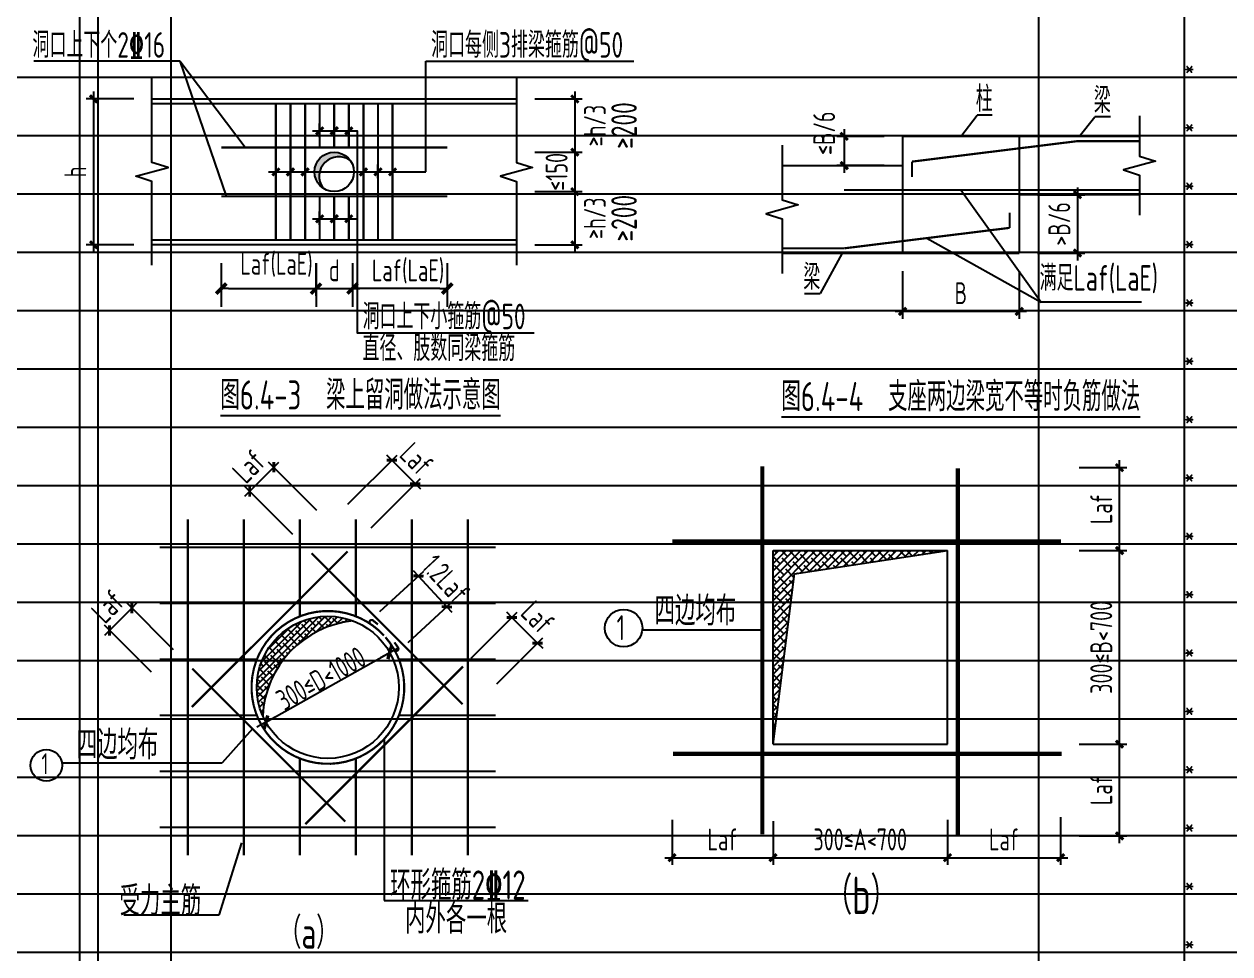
# Model space of a CAD drawing. Extents: x -502255 to 1362592, y -400300 to 332622.
# Drawn here: x 76631 to 93168, y 176309 to 189056 of the extents above; entities that cross this region are included whole.
import ezdxf
from ezdxf.enums import TextEntityAlignment as Align

# ---------------------------------------------------------------- set-up
doc = ezdxf.new("R2010")
doc.units = 0
doc.header["$LTSCALE"] = 1000
doc.header["$MEASUREMENT"] = 0
for name, color, linetype in [('DETL', 7, 'Continuous'), ('DETL_TEXT', 7, 'Continuous'), ('DIM', 3, 'Continuous'), ('HOLE', 5, 'Continuous'), ('HOLE_HATCH', 254, 'Continuous'), ('LZ_HATCH', 31, 'Continuous'), ('LZ_STEEL', 1, 'Continuous'), ('PUB-DIM', 3, 'Continuous'), ('REIN', 1, 'Continuous'), ('TEXT', 53, 'Continuous'), ('THIN', 7, 'Continuous'), ('tk', 7, 'Continuous'), ('WALL', 2, 'Continuous')]:
    doc.layers.add(name, color=color, linetype=linetype)
doc.styles.add('TSSD_Dimension', font='tssdeng.shx', dxfattribs={"width": 0.7, "bigfont": 'Tssdchn.shx'})
doc.styles.add('TSSD_Label', font='tssdeng2.shx', dxfattribs={"width": 0.7, "bigfont": 'tssdchn.shx'})
doc.styles.add('TSSD_Norm', font='tssdeng.shx', dxfattribs={"bigfont": 'hztxt.shx'})
doc.styles.add('TSSD_Rein', font='tssdeng2.shx', dxfattribs={"width": 0.7, "bigfont": 'hztxt.shx'})
doc.styles.add('XING', font='tssdeng.shx', dxfattribs={"width": 0.7, "height": 3, "bigfont": 'HZTXT.shx'})
doc.dimstyles.new('TSSD_100_100', dxfattribs={"dimtxt": 300, "dimasz": 100, "dimexe": 100, "dimexo": 250, "dimgap": 100, "dimtad": 1, "dimdec": 0, "dimzin": 0, "dimdsep": 46, "dimtxsty": 'TSSD_Dimension', "dimblk": 'ARCHTICK', "dimblk1": 'ARCHTICK', "dimblk2": 'ARCHTICK', "dimcen": 0, "dimdle": 100, "dimclrt": 7, "dimadec": 0, "dimazin": 0, "dimtfac": 1, "dimtdec": 0, "dimtix": 1, "dimtmove": 2, "dimatfit": 3, "dimfxl": 1, "dimtolj": 1, "dimtzin": 0, "dimarcsym": 0})
doc.dimstyles.new('TSSD_25_100', dxfattribs={"dimtxt": 300, "dimasz": 100, "dimexe": 100, "dimexo": 250, "dimgap": 100, "dimtad": 1, "dimdec": 0, "dimlfac": 0.25, "dimzin": 0, "dimdsep": 46, "dimtxsty": 'TSSD_Dimension', "dimblk": 'ARCHTICK', "dimblk1": 'ARCHTICK', "dimblk2": 'ARCHTICK', "dimcen": 0, "dimdle": 100, "dimclrt": 7, "dimadec": 0, "dimazin": 0, "dimtfac": 1, "dimtdec": 0, "dimtix": 1, "dimtmove": 2, "dimatfit": 3, "dimfxl": 1, "dimtolj": 1, "dimtzin": 0, "dimarcsym": 0})

# ---------------------------------------------------------------- blocks, each defined once
blk = doc.blocks.new('A1_总说明分栏线')
at = {"layer": 'Defpoints', "color": 8, "lineweight": -3}
for p, q in [((23650, 54600), (23650, 1000)), ((23900, 54600), (23900, 1000)), ((24900, 54600), (24900, 1000)), ((36800, 54600), (36800, 1000)), ((38800, 54600), (38800, 1000)), ((76500, 28200), (1800, 28200)), ((76500, 27400), (1800, 27400)), ((76500, 26600), (1800, 26600)), ((76500, 25800), (1800, 25800)), ((76500, 25000), (1800, 25000)), ((76500, 24200), (1800, 24200)), ((76500, 23400), (1800, 23400)), ((76500, 22600), (1800, 22600)), ((76500, 21800), (1800, 21800)), ((76500, 21000), (1800, 21000)), ((76500, 20200), (1800, 20200)), ((76500, 19400), (1800, 19400)), ((76500, 18600), (1800, 18600)), ((76500, 17800), (1800, 17800)), ((76500, 17000), (1800, 17000)), ((76500, 16200), (1800, 16200))]:
    blk.add_line(p, q, dxfattribs=at)
at = {"color": 8, "lineweight": -3, "style": 'TSSD_Norm', "width": 0.8}
for p in [(38800, 28200), (38800, 27400), (38800, 26600), (38800, 25800), (38800, 25000), (38800, 24200), (38800, 23400), (38800, 22600), (38800, 21800), (38800, 21000), (38800, 20200), (38800, 19400), (38800, 18600), (38800, 17800), (38800, 17000), (38800, 16200)]:
    blk.add_text('*', height=273, dxfattribs=at).set_placement(p)
blk = doc.blocks.new('_ArchTick')
at = {"color": 0, "linetype": 'ByBlock', "const_width": 0.4}
blk.add_lwpolyline([(-0.5, -0.5), (0.5, 0.5)], dxfattribs=at)
blk = doc.blocks.new('*D1823')
at = {"layer": 'Defpoints', "color": 0, "transparency": 16777216}
for p in [(83384, 188030), (83384, 187300), (84184, 187300)]:
    blk.add_point(p, dxfattribs=at)
at = {"layer": 'DIM', "color": 0, "lineweight": -2, "transparency": 16777216}
for p, q in [((83634, 188030), (84284, 188030)), ((84184, 188130), (84184, 187200)), ((83634, 187300), (84284, 187300))]:
    blk.add_line(p, q, dxfattribs=at)
at = {"layer": 'DIM', "color": 0, "lineweight": -2, "transparency": 16777216, "xscale": 100, "yscale": 100, "zscale": 100}
for p, rotation in [((84184, 188030), 90), ((84184, 187300), 270)]:
    blk.add_blockref('_ArchTick', p, dxfattribs=dict(at, rotation=rotation))
at = {"layer": 'DIM', "color": 7, "transparency": 16777216, "insert": (84459, 187665), "char_height": 300, "attachment_point": 5, "rotation": 90, "style": 'TSSD_Dimension'}
blk.add_mtext('\\A1;≥h/3', dxfattribs=at)
blk = doc.blocks.new('*D1824')
at = {"layer": 'Defpoints', "color": 0, "transparency": 16777216}
for p in [(83384, 187300), (83384, 186760), (84184, 186760)]:
    blk.add_point(p, dxfattribs=at)
at = {"layer": 'DIM', "color": 0, "lineweight": -2, "transparency": 16777216}
for p, q in [((84184, 187400), (84184, 186660)), ((83634, 187300), (84284, 187300)), ((83634, 186760), (84284, 186760))]:
    blk.add_line(p, q, dxfattribs=at)
at = {"layer": 'DIM', "color": 0, "lineweight": -2, "transparency": 16777216, "xscale": 100, "yscale": 100, "zscale": 100}
for p, rotation in [((84184, 187300), 90), ((84184, 186760), 270)]:
    blk.add_blockref('_ArchTick', p, dxfattribs=dict(at, rotation=rotation))
at = {"layer": 'DIM', "color": 7, "transparency": 16777216, "insert": (83934, 187030), "char_height": 300, "attachment_point": 5, "rotation": 90, "style": 'TSSD_Dimension'}
blk.add_mtext('\\A1;≤150', dxfattribs=at)
blk = doc.blocks.new('*D1825')
at = {"layer": 'Defpoints', "color": 0, "transparency": 16777216}
for p in [(83384, 186760), (83384, 186030), (84184, 186030)]:
    blk.add_point(p, dxfattribs=at)
at = {"layer": 'DIM', "color": 0, "lineweight": -2, "transparency": 16777216}
for p, q in [((83634, 186760), (84284, 186760)), ((84184, 186860), (84184, 185930)), ((83634, 186030), (84284, 186030))]:
    blk.add_line(p, q, dxfattribs=at)
at = {"layer": 'DIM', "color": 0, "lineweight": -2, "transparency": 16777216, "xscale": 100, "yscale": 100, "zscale": 100}
for p, rotation in [((84184, 186760), 90), ((84184, 186030), 270)]:
    blk.add_blockref('_ArchTick', p, dxfattribs=dict(at, rotation=rotation))
at = {"layer": 'DIM', "color": 7, "transparency": 16777216, "insert": (84459, 186395), "char_height": 300, "attachment_point": 5, "rotation": 90, "style": 'TSSD_Dimension'}
blk.add_mtext('\\A1;≥h/3', dxfattribs=at)
blk = doc.blocks.new('*D1826')
at = {"layer": 'Defpoints', "color": 0, "transparency": 16777216}
for p in [(78384, 188030), (77584, 186030), (78384, 186030)]:
    blk.add_point(p, dxfattribs=at)
at = {"layer": 'DIM', "color": 0, "lineweight": -2, "transparency": 16777216}
for p, q in [((78134, 188030), (77484, 188030)), ((77584, 188130), (77584, 185930)), ((78134, 186030), (77484, 186030))]:
    blk.add_line(p, q, dxfattribs=at)
at = {"layer": 'DIM', "color": 0, "lineweight": -2, "transparency": 16777216, "xscale": 100, "yscale": 100, "zscale": 100}
for p, rotation in [((77584, 188030), 90), ((77584, 186030), 270)]:
    blk.add_blockref('_ArchTick', p, dxfattribs=dict(at, rotation=rotation))
at = {"layer": 'DIM', "color": 7, "transparency": 16777216, "insert": (77334, 187030), "char_height": 300, "attachment_point": 5, "rotation": 90, "style": 'TSSD_Dimension'}
blk.add_mtext('\\A1;h', dxfattribs=at)
blk = doc.blocks.new('_tsdbk')
blk.add_line((-1, 0), (0, 0))
at = {"const_width": 0.5}
blk.add_lwpolyline([(-0.7, -0.7), (0.7, 0.7)], dxfattribs=at)
blk = doc.blocks.new('*D1827')
at = {"layer": 'Defpoints', "color": 0, "transparency": 16777216}
for p in [(81484, 187030), (81284, 186695), (81484, 186695)]:
    blk.add_point(p, dxfattribs=at)
at = {"layer": 'DIM', "color": 0, "lineweight": -2, "transparency": 16777216}
for p, q in [((81284, 186945), (81284, 187130)), ((81484, 186945), (81484, 187130)), ((81184, 187030), (81584, 187030))]:
    blk.add_line(p, q, dxfattribs=at)
at = {"layer": 'DIM', "color": 0, "lineweight": -2, "transparency": 16777216, "xscale": 100, "yscale": 100, "zscale": 100, "rotation": 180}
blk.add_blockref('_ArchTick', (81284, 187030), dxfattribs=at)
at = {"layer": 'DIM', "color": 0, "lineweight": -2, "transparency": 16777216, "xscale": 100, "yscale": 100, "zscale": 100}
blk.add_blockref('_ArchTick', (81484, 187030), dxfattribs=at)
blk = doc.blocks.new('*D1828')
at = {"layer": 'Defpoints', "color": 0, "transparency": 16777216}
for p in [(81684, 187030), (81484, 186695), (81684, 186695)]:
    blk.add_point(p, dxfattribs=at)
at = {"layer": 'DIM', "color": 0, "lineweight": -2, "transparency": 16777216}
for p, q in [((81484, 186945), (81484, 187130)), ((81684, 186945), (81684, 187130)), ((81384, 187030), (81784, 187030))]:
    blk.add_line(p, q, dxfattribs=at)
at = {"layer": 'DIM', "color": 0, "lineweight": -2, "transparency": 16777216, "xscale": 100, "yscale": 100, "zscale": 100, "rotation": 180}
blk.add_blockref('_ArchTick', (81484, 187030), dxfattribs=at)
at = {"layer": 'DIM', "color": 0, "lineweight": -2, "transparency": 16777216, "xscale": 100, "yscale": 100, "zscale": 100}
blk.add_blockref('_ArchTick', (81684, 187030), dxfattribs=at)
blk = doc.blocks.new('*D1829')
at = {"layer": 'Defpoints', "color": 0, "transparency": 16777216}
for p in [(80634, 186030), (81134, 186030), (81134, 185430)]:
    blk.add_point(p, dxfattribs=at)
at = {"layer": 'DIM', "color": 0, "lineweight": -2, "transparency": 16777216}
for p, q in [((80634, 185780), (80634, 185330)), ((81134, 185780), (81134, 185330)), ((80534, 185430), (81234, 185430))]:
    blk.add_line(p, q, dxfattribs=at)
at = {"layer": 'DIM', "color": 0, "lineweight": -2, "transparency": 16777216, "xscale": 100, "yscale": 100, "zscale": 100, "rotation": 180}
blk.add_blockref('_ArchTick', (80634, 185430), dxfattribs=at)
at = {"layer": 'DIM', "color": 0, "lineweight": -2, "transparency": 16777216, "xscale": 100, "yscale": 100, "zscale": 100}
blk.add_blockref('_ArchTick', (81134, 185430), dxfattribs=at)
at = {"layer": 'DIM', "color": 7, "transparency": 16777216, "insert": (80884, 185680), "char_height": 300, "attachment_point": 5, "style": 'TSSD_Dimension'}
blk.add_mtext('\\A1;d', dxfattribs=at)
blk = doc.blocks.new('*D1830')
at = {"layer": 'Defpoints', "color": 0, "transparency": 16777216}
for p in [(80884, 187593), (80684, 187258), (80884, 187258)]:
    blk.add_point(p, dxfattribs=at)
at = {"layer": 'DIM', "color": 0, "lineweight": -2, "transparency": 16777216}
for p, q in [((80684, 187508), (80684, 187693)), ((80884, 187508), (80884, 187693)), ((80584, 187593), (80984, 187593))]:
    blk.add_line(p, q, dxfattribs=at)
at = {"layer": 'DIM', "color": 0, "lineweight": -2, "transparency": 16777216, "xscale": 100, "yscale": 100, "zscale": 100, "rotation": 180}
blk.add_blockref('_ArchTick', (80684, 187593), dxfattribs=at)
at = {"layer": 'DIM', "color": 0, "lineweight": -2, "transparency": 16777216, "xscale": 100, "yscale": 100, "zscale": 100}
blk.add_blockref('_ArchTick', (80884, 187593), dxfattribs=at)
blk = doc.blocks.new('*D1831')
at = {"layer": 'Defpoints', "color": 0, "transparency": 16777216}
for p in [(81084, 187593), (80884, 187258), (81084, 187258)]:
    blk.add_point(p, dxfattribs=at)
at = {"layer": 'DIM', "color": 0, "lineweight": -2, "transparency": 16777216}
for p, q in [((80884, 187508), (80884, 187693)), ((81084, 187508), (81084, 187693)), ((80784, 187593), (81184, 187593))]:
    blk.add_line(p, q, dxfattribs=at)
at = {"layer": 'DIM', "color": 0, "lineweight": -2, "transparency": 16777216, "xscale": 100, "yscale": 100, "zscale": 100, "rotation": 180}
blk.add_blockref('_ArchTick', (80884, 187593), dxfattribs=at)
at = {"layer": 'DIM', "color": 0, "lineweight": -2, "transparency": 16777216, "xscale": 100, "yscale": 100, "zscale": 100}
blk.add_blockref('_ArchTick', (81084, 187593), dxfattribs=at)
blk = doc.blocks.new('*D1832')
at = {"layer": 'Defpoints', "color": 0, "transparency": 16777216}
for p in [(80884, 186387), (80684, 186052), (80884, 186052)]:
    blk.add_point(p, dxfattribs=at)
at = {"layer": 'DIM', "color": 0, "lineweight": -2, "transparency": 16777216}
for p, q in [((80584, 186387), (80984, 186387)), ((80684, 186302), (80684, 186487)), ((80884, 186302), (80884, 186487))]:
    blk.add_line(p, q, dxfattribs=at)
at = {"layer": 'DIM', "color": 0, "lineweight": -2, "transparency": 16777216, "xscale": 100, "yscale": 100, "zscale": 100, "rotation": 180}
blk.add_blockref('_ArchTick', (80684, 186387), dxfattribs=at)
at = {"layer": 'DIM', "color": 0, "lineweight": -2, "transparency": 16777216, "xscale": 100, "yscale": 100, "zscale": 100}
blk.add_blockref('_ArchTick', (80884, 186387), dxfattribs=at)
blk = doc.blocks.new('*D1833')
at = {"layer": 'Defpoints', "color": 0, "transparency": 16777216}
for p in [(81084, 186387), (80884, 186052), (81084, 186052)]:
    blk.add_point(p, dxfattribs=at)
at = {"layer": 'DIM', "color": 0, "lineweight": -2, "transparency": 16777216}
for p, q in [((80784, 186387), (81184, 186387)), ((80884, 186302), (80884, 186487)), ((81084, 186302), (81084, 186487))]:
    blk.add_line(p, q, dxfattribs=at)
at = {"layer": 'DIM', "color": 0, "lineweight": -2, "transparency": 16777216, "xscale": 100, "yscale": 100, "zscale": 100, "rotation": 180}
blk.add_blockref('_ArchTick', (80884, 186387), dxfattribs=at)
at = {"layer": 'DIM', "color": 0, "lineweight": -2, "transparency": 16777216, "xscale": 100, "yscale": 100, "zscale": 100}
blk.add_blockref('_ArchTick', (81084, 186387), dxfattribs=at)
blk = doc.blocks.new('*D1834')
at = {"layer": 'Defpoints', "color": 0, "transparency": 16777216}
for p in [(80284, 187030), (80084, 186695), (80284, 186695)]:
    blk.add_point(p, dxfattribs=at)
at = {"layer": 'DIM', "color": 0, "lineweight": -2, "transparency": 16777216}
for p, q in [((80084, 186945), (80084, 187130)), ((80284, 186945), (80284, 187130)), ((79984, 187030), (80384, 187030))]:
    blk.add_line(p, q, dxfattribs=at)
at = {"layer": 'DIM', "color": 0, "lineweight": -2, "transparency": 16777216, "xscale": 100, "yscale": 100, "zscale": 100, "rotation": 180}
blk.add_blockref('_ArchTick', (80084, 187030), dxfattribs=at)
at = {"layer": 'DIM', "color": 0, "lineweight": -2, "transparency": 16777216, "xscale": 100, "yscale": 100, "zscale": 100}
blk.add_blockref('_ArchTick', (80284, 187030), dxfattribs=at)
blk = doc.blocks.new('*D1835')
at = {"layer": 'Defpoints', "color": 0, "transparency": 16777216}
for p in [(80484, 187030), (80284, 186695), (80484, 186695)]:
    blk.add_point(p, dxfattribs=at)
at = {"layer": 'DIM', "color": 0, "lineweight": -2, "transparency": 16777216}
for p, q in [((80284, 186945), (80284, 187130)), ((80484, 186945), (80484, 187130)), ((80184, 187030), (80584, 187030))]:
    blk.add_line(p, q, dxfattribs=at)
at = {"layer": 'DIM', "color": 0, "lineweight": -2, "transparency": 16777216, "xscale": 100, "yscale": 100, "zscale": 100, "rotation": 180}
blk.add_blockref('_ArchTick', (80284, 187030), dxfattribs=at)
at = {"layer": 'DIM', "color": 0, "lineweight": -2, "transparency": 16777216, "xscale": 100, "yscale": 100, "zscale": 100}
blk.add_blockref('_ArchTick', (80484, 187030), dxfattribs=at)
blk = doc.blocks.new('*D1836')
at = {"layer": 'Defpoints', "color": 0, "transparency": 16777216}
for p in [(88678, 187517), (87878, 187117), (88678, 187117)]:
    blk.add_point(p, dxfattribs=at)
at = {"layer": 'DIM', "color": 0, "lineweight": -2, "transparency": 16777216}
for p, q in [((87878, 187617), (87878, 187017)), ((88428, 187517), (87778, 187517)), ((88428, 187117), (87778, 187117))]:
    blk.add_line(p, q, dxfattribs=at)
at = {"layer": 'DIM', "color": 0, "lineweight": -2, "transparency": 16777216, "xscale": 100, "yscale": 100, "zscale": 100}
for p, rotation in [((87878, 187517), 90), ((87878, 187117), 270)]:
    blk.add_blockref('_ArchTick', p, dxfattribs=dict(at, rotation=rotation))
at = {"layer": 'DIM', "color": 7, "transparency": 16777216, "insert": (87603, 187560), "char_height": 300, "attachment_point": 5, "rotation": 90, "style": 'TSSD_Dimension'}
blk.add_mtext('\\A1;≤B/6', dxfattribs=at)
blk = doc.blocks.new('*D1837')
at = {"layer": 'Defpoints', "color": 0, "transparency": 16777216}
for p in [(90278, 186717), (90278, 185917), (91078, 185917)]:
    blk.add_point(p, dxfattribs=at)
at = {"layer": 'DIM', "color": 0, "lineweight": -2, "transparency": 16777216}
for p, q in [((90528, 186717), (91178, 186717)), ((91078, 186817), (91078, 185817)), ((90528, 185917), (91178, 185917))]:
    blk.add_line(p, q, dxfattribs=at)
at = {"layer": 'DIM', "color": 0, "lineweight": -2, "transparency": 16777216, "xscale": 100, "yscale": 100, "zscale": 100}
for p, rotation in [((91078, 186717), 90), ((91078, 185917), 270)]:
    blk.add_blockref('_ArchTick', p, dxfattribs=dict(at, rotation=rotation))
at = {"layer": 'DIM', "color": 7, "transparency": 16777216, "insert": (90828, 186317), "char_height": 300, "attachment_point": 5, "rotation": 90, "style": 'TSSD_Dimension'}
blk.add_mtext('\\A1;>B/6', dxfattribs=at)
blk = doc.blocks.new('*D1838')
at = {"layer": 'Defpoints', "color": 0, "transparency": 16777216}
for p in [(88678, 185917), (90278, 185917), (88678, 185117)]:
    blk.add_point(p, dxfattribs=at)
at = {"layer": 'DIM', "color": 0, "lineweight": -2, "transparency": 16777216}
for p, q in [((88678, 185667), (88678, 185017)), ((90278, 185667), (90278, 185017)), ((90378, 185117), (88578, 185117))]:
    blk.add_line(p, q, dxfattribs=at)
at = {"layer": 'DIM', "color": 0, "lineweight": -2, "transparency": 16777216, "xscale": 100, "yscale": 100, "zscale": 100, "rotation": 180}
blk.add_blockref('_ArchTick', (88678, 185117), dxfattribs=at)
at = {"layer": 'DIM', "color": 0, "lineweight": -2, "transparency": 16777216, "xscale": 100, "yscale": 100, "zscale": 100}
blk.add_blockref('_ArchTick', (90278, 185117), dxfattribs=at)
at = {"layer": 'DIM', "color": 7, "transparency": 16777216, "insert": (89478, 185367), "char_height": 300, "attachment_point": 5, "style": 'TSSD_Dimension'}
blk.add_mtext('\\A1;B', dxfattribs=at)
blk = doc.blocks.new('*D1870')
at = {"layer": 'Defpoints', "color": 0, "transparency": 16777216}
for p in [(85517, 178398), (86902, 178380), (86902, 177628)]:
    blk.add_point(p, dxfattribs=at)
at = {"layer": 'PUB-DIM', "color": 0, "lineweight": -2, "transparency": 16777216}
for p, q in [((85517, 178148), (85517, 177528)), ((86902, 178130), (86902, 177528)), ((85417, 177628), (87002, 177628))]:
    blk.add_line(p, q, dxfattribs=at)
at = {"layer": 'PUB-DIM', "color": 0, "lineweight": -2, "transparency": 16777216, "xscale": 100, "yscale": 100, "zscale": 100, "rotation": 180}
blk.add_blockref('_ArchTick', (85517, 177628), dxfattribs=at)
at = {"layer": 'PUB-DIM', "color": 0, "lineweight": -2, "transparency": 16777216, "xscale": 100, "yscale": 100, "zscale": 100}
blk.add_blockref('_ArchTick', (86902, 177628), dxfattribs=at)
at = {"layer": 'PUB-DIM', "color": 7, "transparency": 16777216, "insert": (86210, 177878), "char_height": 300, "attachment_point": 5, "style": 'TSSD_Dimension'}
blk.add_mtext('\\A1;Laf', dxfattribs=at)
blk = doc.blocks.new('*D1871')
at = {"layer": 'Defpoints', "color": 0, "transparency": 16777216}
for p in [(86902, 178380), (89294, 178398), (89294, 177628)]:
    blk.add_point(p, dxfattribs=at)
at = {"layer": 'PUB-DIM', "color": 0, "lineweight": -2, "transparency": 16777216}
for p, q in [((86902, 178130), (86902, 177528)), ((89294, 178148), (89294, 177528)), ((86802, 177628), (89394, 177628))]:
    blk.add_line(p, q, dxfattribs=at)
at = {"layer": 'PUB-DIM', "color": 0, "lineweight": -2, "transparency": 16777216, "xscale": 100, "yscale": 100, "zscale": 100, "rotation": 180}
blk.add_blockref('_ArchTick', (86902, 177628), dxfattribs=at)
at = {"layer": 'PUB-DIM', "color": 0, "lineweight": -2, "transparency": 16777216, "xscale": 100, "yscale": 100, "zscale": 100}
blk.add_blockref('_ArchTick', (89294, 177628), dxfattribs=at)
at = {"layer": 'PUB-DIM', "color": 7, "transparency": 16777216, "insert": (88098, 177878), "char_height": 300, "attachment_point": 5, "style": 'TSSD_Dimension'}
blk.add_mtext('\\A1;300≤A<700', dxfattribs=at)
blk = doc.blocks.new('*D1872')
at = {"layer": 'Defpoints', "color": 0, "transparency": 16777216}
for p in [(90847, 178433), (89294, 178398), (90847, 177628)]:
    blk.add_point(p, dxfattribs=at)
at = {"layer": 'PUB-DIM', "color": 0, "lineweight": -2, "transparency": 16777216}
for p, q in [((89294, 178148), (89294, 177528)), ((90847, 178183), (90847, 177528)), ((89194, 177628), (90947, 177628))]:
    blk.add_line(p, q, dxfattribs=at)
at = {"layer": 'PUB-DIM', "color": 0, "lineweight": -2, "transparency": 16777216, "xscale": 100, "yscale": 100, "zscale": 100, "rotation": 180}
blk.add_blockref('_ArchTick', (89294, 177628), dxfattribs=at)
at = {"layer": 'PUB-DIM', "color": 0, "lineweight": -2, "transparency": 16777216, "xscale": 100, "yscale": 100, "zscale": 100}
blk.add_blockref('_ArchTick', (90847, 177628), dxfattribs=at)
at = {"layer": 'PUB-DIM', "color": 7, "transparency": 16777216, "insert": (90071, 177878), "char_height": 300, "attachment_point": 5, "style": 'TSSD_Dimension'}
blk.add_mtext('\\A1;Laf', dxfattribs=at)
blk = doc.blocks.new('*D1873')
at = {"layer": 'Defpoints', "color": 0, "transparency": 16777216}
for p in [(90849, 179185), (91654, 179185), (90849, 177927)]:
    blk.add_point(p, dxfattribs=at)
at = {"layer": 'PUB-DIM', "color": 0, "lineweight": -2, "transparency": 16777216}
for p, q in [((91654, 177827), (91654, 179285)), ((91099, 179185), (91754, 179185)), ((91099, 177927), (91754, 177927))]:
    blk.add_line(p, q, dxfattribs=at)
at = {"layer": 'PUB-DIM', "color": 0, "lineweight": -2, "transparency": 16777216, "xscale": 100, "yscale": 100, "zscale": 100}
for p, rotation in [((91654, 179185), 90), ((91654, 177927), 270)]:
    blk.add_blockref('_ArchTick', p, dxfattribs=dict(at, rotation=rotation))
at = {"layer": 'PUB-DIM', "color": 7, "transparency": 16777216, "insert": (91404, 178556), "char_height": 300, "attachment_point": 5, "rotation": 90, "style": 'TSSD_Dimension'}
blk.add_mtext('\\A1;Laf', dxfattribs=at)
blk = doc.blocks.new('*D1874')
at = {"layer": 'Defpoints', "color": 0, "transparency": 16777216}
for p in [(90849, 181839), (91654, 181839), (90849, 179185)]:
    blk.add_point(p, dxfattribs=at)
at = {"layer": 'PUB-DIM', "color": 0, "lineweight": -2, "transparency": 16777216}
for p, q in [((91654, 179085), (91654, 181939)), ((91099, 181839), (91754, 181839)), ((91099, 179185), (91754, 179185))]:
    blk.add_line(p, q, dxfattribs=at)
at = {"layer": 'PUB-DIM', "color": 0, "lineweight": -2, "transparency": 16777216, "xscale": 100, "yscale": 100, "zscale": 100}
for p, rotation in [((91654, 181839), 90), ((91654, 179185), 270)]:
    blk.add_blockref('_ArchTick', p, dxfattribs=dict(at, rotation=rotation))
at = {"layer": 'PUB-DIM', "color": 7, "transparency": 16777216, "insert": (91404, 180512), "char_height": 300, "attachment_point": 5, "rotation": 90, "style": 'TSSD_Dimension'}
blk.add_mtext('\\A1;300≤B<700', dxfattribs=at)
blk = doc.blocks.new('*D1875')
at = {"layer": 'Defpoints', "color": 0, "transparency": 16777216}
for p in [(90849, 182976), (91654, 182976), (90849, 181839)]:
    blk.add_point(p, dxfattribs=at)
at = {"layer": 'PUB-DIM', "color": 0, "lineweight": -2, "transparency": 16777216}
for p, q in [((91654, 181739), (91654, 183076)), ((91099, 182976), (91754, 182976)), ((91099, 181839), (91754, 181839))]:
    blk.add_line(p, q, dxfattribs=at)
at = {"layer": 'PUB-DIM', "color": 0, "lineweight": -2, "transparency": 16777216, "xscale": 100, "yscale": 100, "zscale": 100}
for p, rotation in [((91654, 182976), 90), ((91654, 181839), 270)]:
    blk.add_blockref('_ArchTick', p, dxfattribs=dict(at, rotation=rotation))
at = {"layer": 'PUB-DIM', "color": 7, "transparency": 16777216, "insert": (91404, 182408), "char_height": 300, "attachment_point": 5, "rotation": 90, "style": 'TSSD_Dimension'}
blk.add_mtext('\\A1;Laf', dxfattribs=at)
blk = doc.blocks.new('*D1910')
at = {"layer": 'Defpoints', "color": 0, "transparency": 16777216}
for p in [(81675, 183077), (80895, 182297), (81216, 181976)]:
    blk.add_point(p, dxfattribs=at)
at = {"layer": 'PUB-DIM', "color": 0, "lineweight": -2, "transparency": 16777216}
for p, q in [((81071, 182474), (81746, 183148)), ((81675, 183077), (81604, 183148)), ((81996, 182756), (81675, 183077)), ((81393, 182152), (82067, 182827)), ((81996, 182756), (82067, 182685))]:
    blk.add_line(p, q, dxfattribs=at)
at = {"layer": 'PUB-DIM', "color": 0, "lineweight": -2, "transparency": 16777216, "xscale": 100, "yscale": 100, "zscale": 100}
for p, rotation in [((81675, 183077), 315.0000144887244), ((81996, 182756), 135.0000144887244)]:
    blk.add_blockref('_ArchTick', p, dxfattribs=dict(at, rotation=rotation))
at = {"layer": 'PUB-DIM', "color": 7, "transparency": 16777216, "insert": (82013, 183093), "char_height": 300, "attachment_point": 5, "rotation": 315, "style": 'TSSD_Dimension'}
blk.add_mtext('\\A1;Laf', dxfattribs=at)
blk = doc.blocks.new('*D1911')
at = {"layer": 'Defpoints', "color": 0, "transparency": 16777216}
for p in [(83674, 180570), (82587, 180186), (82939, 179834)]:
    blk.add_point(p, dxfattribs=at)
at = {"layer": 'PUB-DIM', "color": 0, "lineweight": -2, "transparency": 16777216}
for p, q in [((82763, 180363), (83393, 180993)), ((83322, 180922), (83252, 180993)), ((83322, 180922), (83674, 180570)), ((83115, 180011), (83745, 180641)), ((83674, 180570), (83745, 180499))]:
    blk.add_line(p, q, dxfattribs=at)
at = {"layer": 'PUB-DIM', "color": 0, "lineweight": -2, "transparency": 16777216, "xscale": 100, "yscale": 100, "zscale": 100}
for p, rotation in [((83322, 180922), 315.0000144887244), ((83674, 180570), 135.0000144887244)]:
    blk.add_blockref('_ArchTick', p, dxfattribs=dict(at, rotation=rotation))
at = {"layer": 'PUB-DIM', "color": 7, "transparency": 16777216, "insert": (83675, 180923), "char_height": 300, "attachment_point": 5, "rotation": 315, "style": 'TSSD_Dimension'}
blk.add_mtext('\\A1;Laf', dxfattribs=at)
blk = doc.blocks.new('*D1912')
at = {"layer": 'Defpoints', "color": 0, "transparency": 16777216}
for p in [(80055, 182980), (80823, 182212), (80493, 181881)]:
    blk.add_point(p, dxfattribs=at)
at = {"layer": 'PUB-DIM', "color": 0, "lineweight": -2, "transparency": 16777216}
for p, q in [((79724, 182650), (80055, 182980)), ((80647, 182388), (79984, 183051)), ((80055, 182980), (80125, 183051)), ((80316, 182058), (79654, 182721)), ((79724, 182650), (79654, 182580))]:
    blk.add_line(p, q, dxfattribs=at)
at = {"layer": 'PUB-DIM', "color": 0, "lineweight": -2, "transparency": 16777216, "xscale": 100, "yscale": 100, "zscale": 100}
for p, rotation in [((80055, 182980), 224.9999855112756), ((79724, 182650), 44.99998551127553)]:
    blk.add_blockref('_ArchTick', p, dxfattribs=dict(at, rotation=rotation))
at = {"layer": 'PUB-DIM', "color": 7, "transparency": 16777216, "insert": (79713, 182992), "char_height": 300, "attachment_point": 5, "rotation": 45, "style": 'TSSD_Dimension'}
blk.add_mtext('\\A1;Laf', dxfattribs=at)
blk = doc.blocks.new('*D1913')
at = {"layer": 'Defpoints', "color": 0, "transparency": 16777216}
for p in [(77803, 180744), (78858, 180299), (78553, 179993)]:
    blk.add_point(p, dxfattribs=at)
at = {"layer": 'PUB-DIM', "color": 0, "lineweight": -2, "transparency": 16777216}
for p, q in [((78682, 180476), (78038, 181120)), ((78108, 181049), (78179, 181120)), ((78108, 181049), (77803, 180744)), ((78376, 180170), (77732, 180814)), ((77803, 180744), (77732, 180673))]:
    blk.add_line(p, q, dxfattribs=at)
at = {"layer": 'PUB-DIM', "color": 0, "lineweight": -2, "transparency": 16777216, "xscale": 100, "yscale": 100, "zscale": 100}
for p, rotation in [((78108, 181049), 224.9999855112756), ((77803, 180744), 44.99998551127555)]:
    blk.add_blockref('_ArchTick', p, dxfattribs=dict(at, rotation=rotation))
at = {"layer": 'PUB-DIM', "color": 7, "transparency": 16777216, "insert": (77779, 181073), "char_height": 300, "attachment_point": 5, "rotation": 45, "style": 'TSSD_Dimension'}
blk.add_mtext('\\A1;Laf', dxfattribs=at)
blk = doc.blocks.new('*D1914')
at = {"layer": 'Defpoints', "color": 0, "transparency": 16777216}
for p in [(82038, 181489), (81327, 180832), (81717, 180410)]:
    blk.add_point(p, dxfattribs=at)
at = {"layer": 'PUB-DIM', "color": 0, "lineweight": -2, "transparency": 16777216}
for p, q in [((81511, 181002), (82111, 181557)), ((82038, 181489), (81970, 181562)), ((82428, 181067), (82038, 181489)), ((81900, 180580), (82501, 181135)), ((82428, 181067), (82496, 180993))]:
    blk.add_line(p, q, dxfattribs=at)
at = {"layer": 'PUB-DIM', "color": 0, "lineweight": -2, "transparency": 16777216, "xscale": 100, "yscale": 100, "zscale": 100}
for p, rotation in [((82038, 181489), 312.7293944979211), ((82428, 181067), 132.7293944979211)]:
    blk.add_blockref('_ArchTick', p, dxfattribs=dict(at, rotation=rotation))
at = {"layer": 'PUB-DIM', "color": 7, "transparency": 16777216, "insert": (82417, 181447), "char_height": 300, "attachment_point": 5, "rotation": 312.7294, "style": 'TSSD_Dimension'}
blk.add_mtext('\\A1;1.2Laf', dxfattribs=at)
blk = doc.blocks.new('_DIMX')
blk.add_line((-150, 0), (150, 0))
at = {"const_width": 50}
blk.add_lwpolyline([(-70, -70), (70, 70)], dxfattribs=at)

msp = doc.modelspace()

# ---------------------------------------------------------------- hatches: boundary and pattern name
at = {"layer": 'HOLE_HATCH'}
msp.add_hatch(color=256, dxfattribs=at).paths.add_polyline_path([(81104.5, 187186.9, 0.7305104), (80614.4, 187030.4, 0.242822), (80728, 186810.4, -0.8451543)])
at = {"layer": 'LZ_HATCH'}
h = msp.add_hatch(dxfattribs=at)
h.set_pattern_fill('ANSI38', color=256, scale=571.428571, style=0)
h.set_pattern_definition([(45, (-203418.76, -303923.264), (-50.507627, 50.507627), []), (135, (-203418.76, -303923.264), (-151.522882, 50.507627), [178.57143, -107.142857])])
h.paths.add_polyline_path([(89294.4, 181834.7), (89294.4, 181839.4), (86902.1, 181839.4), (86902.1, 179222.3), (87198.7, 181521.7)])
h = msp.add_hatch(dxfattribs=at)
h.set_pattern_fill('ANSI38', color=256, scale=480, style=0)
h.set_pattern_definition([(45, (-157508.17, -226873.236), (-42.426407, 42.426407), []), (135, (-157508.17, -226873.236), (-127.2792206, 42.426407), [150, -90])])
h.paths.add_polyline_path([(79822.1, 179963.4, 0.1035919), (79904, 179572.5, -0.3717049), (81142.4, 180874.1, 0.5250405)])

# ---------------------------------------------------------------- linework, layer by layer
for centre, radius in [((84853, 180775.7), 257.1), ((76936.3, 178893.5), 216)]:
    msp.add_circle(centre, radius)
at = {"layer": 'DETL'}
for p, q in [((78384.4, 188030.4), (83384.4, 188030.4)), ((88677.6, 187516.8), (88677.6, 185916.8)), ((90277.6, 187516.8), (88677.6, 187516.8)), ((90277.6, 187516.8), (90277.6, 185916.8)), ((91927.6, 187516.8), (90277.6, 187516.8)), ((87027.6, 187116.8), (88677.6, 187116.8)), ((91927.6, 186716.8), (90277.6, 186716.8)), ((83384.4, 186030.4), (78384.4, 186030.4)), ((87027.6, 185916.8), (88677.6, 185916.8)), ((88677.6, 185916.8), (90277.6, 185916.8))]:
    msp.add_line(p, q, dxfattribs=at)
at = {"layer": 'DETL_TEXT'}
for p, q in [((89477.6, 187516.8), (89700.1, 187805.5)), ((89908.5, 187805.5), (89700.1, 187805.5)), ((91102.6, 187516.8), (91315.1, 187787)), ((91531.1, 187787), (91315.1, 187787)), ((89477.6, 186781.8), (90577.5, 185245.8)), ((89012.6, 186122.3), (90577.5, 185245.8)), ((87852.6, 185916.8), (87547.6, 185363.3)), ((87331.5, 185363.3), (87547.6, 185363.3)), ((91955.4, 185245.8), (90577.5, 185245.8))]:
    msp.add_line(p, q, dxfattribs=at)
at = {"layer": 'DIM'}
for p, q in [((79334.4, 185780.4), (79334.4, 185180.4)), ((80634.4, 185780.4), (80634.4, 185180.4)), ((81134.4, 185780.4), (81134.4, 185180.4)), ((82434.4, 185780.4), (82434.4, 185180.4)), ((79434.4, 185430.4), (80534.4, 185430.4)), ((82334.4, 185430.4), (81234.4, 185430.4))]:
    msp.add_line(p, q, dxfattribs=at)
at = {"layer": 'HOLE'}
msp.add_circle((80884.4, 187030.4), 270, dxfattribs=at)
msp.add_arc((80948, 186966.8), 270, 54.59407, 215.40593, dxfattribs=at)
at = {"layer": 'LZ_STEEL'}
for points, const_width in [([(86756.4, 177947.9), (86756.4, 182993.3)], 57.1), ([(89435.7, 177920.9), (89435.7, 182966.2)], 57.1), ([(78876.3, 177659.4), (78876.3, 182267.4)], 30), ([(79644.3, 177659.4), (79644.3, 182267.4)], 30), ([(80412.3, 180938.1), (80412.3, 182267.4)], 30), ([(81180.3, 180938.1), (81180.3, 182267.4)], 30), ([(81948.3, 177659.4), (81948.3, 182267.4)], 30), ([(82716.3, 177659.4), (82716.3, 182267.4)], 30), ([(85520.7, 181962.5), (90850.9, 181962.5)], 57.1), ([(78492.3, 181883.4), (83100.3, 181883.4)], 30), ([(81066.8, 181826.6), (78932, 179695)], 30), ([(82643.8, 179730.8), (80572.4, 181802.3)], 30), ([(78492.3, 181115.4), (83100.3, 181115.4)], 30), ([(81483.2, 180826), (81416.3, 180880.4)], 30), ([(81710.6, 180579.9), (81759.5, 180508.8)], 30), ([(78492.3, 180347.4), (79821.7, 180347.4)], 30), ([(80487.4, 178087), (82649.9, 180249.5)], 30), ([(81771, 180347.4), (83100.3, 180347.4)], 30), ([(78938, 180219.5), (81035.5, 178122)], 30), ([(78492.3, 179579.4), (79821.7, 179579.4)], 30), ([(81771, 179579.4), (83100.3, 179579.4)], 30), ([(80412.3, 177659.4), (80412.3, 178988.8)], 30), ([(81180.3, 177659.4), (81180.3, 178988.8)], 30), ([(85529.1, 179052.1), (90859.4, 179052.1)], 57.1), ([(78492.3, 178811.4), (83100.3, 178811.4)], 30), ([(78492.3, 178043.4), (83100.3, 178043.4)], 30)]:
    msp.add_lwpolyline(points, dxfattribs=dict(at, const_width=const_width))
at = {"layer": 'LZ_STEEL', "const_width": 30}
for points in [[(81565.8, 180674.2, 132.059615), (81587, 180650.6)], [(81416.3, 180880.4, 1.0917125), (81383.1, 180831.3, 0.969008)], [(81759.5, 180508.8, -1.0917125), (81707.9, 180479.6, -0.969008)]]:
    msp.add_lwpolyline(points, format="xyb", dxfattribs=at)
at = {"layer": 'PUB-DIM'}
for p, q in [((87198.7, 181521.7), (89294.4, 181839.4)), ((86902.1, 179185.2), (87198.7, 181521.7)), ((86756.4, 180748.9), (85108.7, 180748.9)), ((79948.1, 179486.2), (81644.6, 180440.6)), ((79764.3, 179393.2), (79345.4, 178930.3)), ((81569.4, 179256.5), (81569.4, 177042.1)), ((77149.1, 178930.3), (79345.4, 178930.3)), ((79611.5, 177830.1), (79299.6, 176839)), ((81569.4, 177042.1), (83541.7, 177042.1)), ((79299.6, 176839), (78000.4, 176839))]:
    msp.add_line(p, q, dxfattribs=at)
msp.add_arc((81277.6, 179505.5), 1375.3, 95.64529, 177.20671, dxfattribs=at)
at = {"layer": 'REIN', "const_width": 30}
for points in [[(83384.4, 187965.4), (78384.4, 187965.4)], [(80084.4, 186095.4), (80084.4, 187965.4)], [(80284.4, 186095.4), (80284.4, 187965.4)], [(80484.4, 186095.4), (80484.4, 187965.4)], [(80684.4, 187365.4), (80684.4, 187965.4)], [(80884.4, 187365.4), (80884.4, 187965.4)], [(81084.4, 187365.4), (81084.4, 187965.4)], [(81284.4, 186095.4), (81284.4, 187965.4)], [(81484.4, 186095.4), (81484.4, 187965.4)], [(81684.4, 186095.4), (81684.4, 187965.4)], [(82434.4, 187365.4), (79334.4, 187365.4)], [(91077.6, 187451.8), (88807.6, 187170.7)], [(91927.6, 187451.8), (91077.6, 187451.8)], [(88807.6, 186961), (88807.6, 187170.7)], [(82434.4, 186695.4), (79334.4, 186695.4)], [(80684.4, 186695.4), (80684.4, 186095.4)], [(80884.4, 186695.4), (80884.4, 186095.4)], [(81084.4, 186695.4), (81084.4, 186095.4)], [(91927.6, 186781.8), (87877.6, 186781.8)], [(90147.6, 186472.6), (90147.6, 186262.8)], [(87877.6, 185981.8), (90147.6, 186262.8)], [(78384.4, 186095.4), (83384.4, 186095.4)], [(87027.6, 185981.8), (87877.6, 185981.8)]]:
    msp.add_lwpolyline(points, dxfattribs=at)
at = {"layer": 'THIN'}
for points in [[(78384.4, 185750.4), (78384.4, 186900.4), (78164.4, 186970.4), (78604.4, 187090.4), (78384.4, 187160.4), (78384.4, 188310.4)], [(83384.4, 188310.4), (83384.4, 187160.4), (83604.4, 187090.4), (83164.4, 186970.4), (83384.4, 186900.4), (83384.4, 185750.4)], [(91927.6, 187796.8), (91927.6, 187246.8), (92147.6, 187176.8), (91707.6, 187056.8), (91927.6, 186986.8), (91927.6, 186436.8)], [(87027.6, 187396.8), (87027.6, 186646.8), (87247.6, 186576.8), (86807.6, 186456.8), (87027.6, 186386.8), (87027.6, 185636.8)]]:
    msp.add_lwpolyline(points, dxfattribs=at)
at = {"layer": 'tk'}
for p, q in [((78765.6, 188546.1), (76762.4, 188546.1)), ((79662.9, 187365.4), (78765.6, 188546.1)), ((78765.6, 188546.1), (79403.3, 186695.4)), ((82139.9, 187030.4), (82139.9, 188546.1)), ((82139.9, 188546.1), (84993.4, 188546.1)), ((80584.4, 187030.4), (82139.9, 187030.4))]:
    msp.add_line(p, q, dxfattribs=at)
msp.add_lwpolyline([(81184.4, 187593.1), (81198.7, 187593.1), (81198.7, 184822.8), (83627.4, 184822.8)], dxfattribs=at)
at = {"layer": 'WALL'}
for p, q in [((86902.1, 179185.2), (86902.1, 181839.4)), ((86902.1, 181839.4), (89294.4, 181839.4)), ((89294.4, 179185.2), (89294.4, 181839.4)), ((86902.1, 179185.2), (89294.4, 179185.2))]:
    msp.add_line(p, q, dxfattribs=at)
msp.add_circle((80796.3, 179963.4), 974.2, dxfattribs=at)

# ---------------------------------------------------------------- block references
for p, xscale, yscale, zscale, rotation in [((81645.4, 180441.1), 0.96, 0.96, 0.96, 29.36108381237202), ((79947.2, 179485.8), 0.9600000000000002, 0.9600000000000002, 0.9600000000000002, 209.361083812372)]:
    msp.add_blockref('_DIMX', p, dxfattribs=dict(xscale=xscale, yscale=yscale, zscale=zscale, rotation=rotation))
at = {"layer": 'Defpoints'}
msp.add_blockref('A1_总说明分栏线', (53741.8, 160126.2), dxfattribs=at)
at = {"layer": 'DIM', "xscale": 100, "yscale": 100, "zscale": 100, "rotation": 180}
for p in [(79334.4, 185430.4), (81134.4, 185430.4)]:
    msp.add_blockref('_tsdbk', p, dxfattribs=at)
at = {"layer": 'DIM', "xscale": 100, "yscale": 100, "zscale": 100}
for p in [(80634.4, 185430.4), (82434.4, 185430.4)]:
    msp.add_blockref('_tsdbk', p, dxfattribs=at)

# ---------------------------------------------------------------- texts
at = {"style": 'TSSD_Rein', "width": 0.7}
for s, p in [('四边均布', (85837.2, 181032.7)), ('四边均布', (77911.4, 179195.4)), ('环形箍筋2\x8412', (82579.6, 177274)), ('受力主筋', (78500.1, 177057.2)), ('内外各一根', (82555.3, 176810.9))]:
    msp.add_text(s, height=400, dxfattribs=at).set_placement(p, align=Align.MIDDLE)
for height, p in [(342.9, (84757.3, 180610.4)), (288, (76868.6, 178772.1))]:
    msp.add_text('1', height=height, dxfattribs=at).set_placement(p)
at = {"color": 0, "style": 'XING', "width": 0.7}
msp.add_text('（b）', height=514.29, dxfattribs=at).set_placement((88113, 177137.1), align=Align.MIDDLE)
msp.add_text('（a）', height=432, dxfattribs=at).set_placement((80131.7, 176382.3))
at = {"layer": 'DETL_TEXT', "style": 'TSSD_Label', "width": 0.7}
for s, p in [('洞口上下个2\x8416', (76745, 188596.1)), ('洞口每侧3排梁箍筋@50', (82212.8, 188596.1)), ('柱', (89682.7, 187855.5)), ('梁', (91301.6, 187837)), ('梁', (87318, 185413.3)), ('洞口上下小箍筋@50', (81271.6, 184872.8)), ('直径、肢数同梁箍筋', (81271.6, 184436.8))]:
    msp.add_text(s, height=350, dxfattribs=at).set_placement(p)
msp.add_text('满足L\x8eaf\x8f(L\x8eaE\x8f)', height=350, dxfattribs=at).set_placement((90558.2, 185295.8), align=Align.BOTTOM_LEFT)
at = {"layer": 'DIM', "color": 7, "style": 'TSSD_Dimension', "width": 0.7}
msp.add_text('L\x8eaf\x8f(L\x8eaE\x8f)', height=300, dxfattribs=at).set_placement((79595.6, 185530.4), align=Align.BOTTOM_LEFT)
msp.add_text('L\x8eaf\x8f(L\x8eaE\x8f)', height=300, dxfattribs=at).set_placement((81400.2, 185530.4))
at = {"layer": 'DIM', "color": 7, "char_height": 350, "attachment_point": 5, "rotation": 90, "style": 'TSSD_Dimension'}
for insert in [(84859.4, 187665.4), (84859.4, 186395.4)]:
    msp.add_mtext('≥200', dxfattribs=dict(at, insert=insert))
at = {"layer": 'PUB-DIM', "color": 7, "insert": (80702.6, 180086), "char_height": 288, "attachment_point": 5, "rotation": 29.36108, "style": 'TSSD_Rein'}
msp.add_mtext('300≤D<1000', dxfattribs=at)
at = {"layer": 'TEXT', "style": 'TSSD_Label', "width": 0.7}
for s, p in [('%%U图6.4-3  梁上留洞做法示意图', (81244.8, 183771.9)), ('%%U图6.4-4  支座两边梁宽不等时负筋做法', (89477.6, 183749.8))]:
    msp.add_text(s, height=400, dxfattribs=at).set_placement(p, align=Align.CENTER)

# ---------------------------------------------------------------- dimensions: what is measured, and where the dimension line sits
at = {"layer": 'DIM'}
for base, p1, p2, angle, text, picture, middle in [((77584.4, 186030.4), (78384.4, 188030.4), (78384.4, 186030.4), 90, 'h', '*D1826', (77334.4, 187030.4)), ((84184.4, 187300.4), (83384.4, 188030.4), (83384.4, 187300.4), 90, '≥h/3', '*D1823', (84459.4, 187665.4)), ((87877.6, 187116.8), (88677.6, 187516.8), (88677.6, 187116.8), 90, '≤B/6', '*D1836', (87602.6, 187559.8)), ((80884.4, 187593.1), (80684.4, 187258.1), (80884.4, 187258.1), 180, ' ', '*D1830', (80784.4, 187593.1)), ((81084.4, 187593.1), (80884.4, 187258.1), (81084.4, 187258.1), 180, ' ', '*D1831', (80984.4, 187593.1)), ((84184.4, 186760.4), (83384.4, 187300.4), (83384.4, 186760.4), 90, '≤150', '*D1824', (83934.4, 187030.4)), ((80284.4, 187030.4), (80084.4, 186695.4), (80284.4, 186695.4), 180, ' ', '*D1834', (80184.4, 187030.4)), ((80484.4, 187030.4), (80284.4, 186695.4), (80484.4, 186695.4), 180, ' ', '*D1835', (80384.4, 187030.4)), ((81484.4, 187030.4), (81284.4, 186695.4), (81484.4, 186695.4), 180, ' ', '*D1827', (81384.4, 187030.4)), ((81684.4, 187030.4), (81484.4, 186695.4), (81684.4, 186695.4), 180, ' ', '*D1828', (81584.4, 187030.4)), ((84184.4, 186030.4), (83384.4, 186760.4), (83384.4, 186030.4), 90, '≥h/3', '*D1825', (84459.4, 186395.4)), ((91077.6, 185916.8), (90277.6, 186716.8), (90277.6, 185916.8), 90, '>B/6', '*D1837', (90827.6, 186316.8)), ((80884.4, 186387.4), (80684.4, 186052.4), (80884.4, 186052.4), 180, ' ', '*D1832', (80784.4, 186387.4)), ((81084.4, 186387.4), (80884.4, 186052.4), (81084.4, 186052.4), 180, ' ', '*D1833', (80984.4, 186387.4)), ((81134.4, 185430.4), (80634.4, 186030.4), (81134.4, 186030.4), 180, 'd', '*D1829', (80884.4, 185680.4))]:
    dim = msp.add_linear_dim(base=base, p1=p1, p2=p2, angle=angle, text=text, dimstyle='TSSD_25_100', dxfattribs=at)
    dim.commit()
    dim.dimension.update_dxf_attribs({"geometry": picture, "text_midpoint": middle, "dimtype": 160})
dim = msp.add_linear_dim(base=(88677.6, 185116.8), p1=(90277.6, 185916.8), p2=(88677.6, 185916.8), text='B', dimstyle='TSSD_25_100', dxfattribs=at)
dim.commit()
dim.dimension.update_dxf_attribs({"geometry": '*D1838', "text_midpoint": (89477.6, 185366.8), "dimtype": 160})
at = {"layer": 'PUB-DIM'}
for base, p1, p2, angle, text, picture, middle in [((81675.1, 183077.3), (81215.9, 181975.6), (80894.6, 182296.8), 135.00001, 'Laf', '*D1910', (82012.5, 183093.5)), ((80054.6, 182980.5), (80493.2, 181881.4), (80823.5, 182211.7), 44.99999, 'Laf', '*D1912', (79712.7, 182992.1)), ((91654.2, 182976.1), (90848.7, 181839.4), (90848.7, 182976.1), 270, 'Laf', '*D1875', (91404.2, 182407.8)), ((82038, 181488.7), (81716.8, 180410.1), (81327.1, 180832), 132.72939, '1.2Laf', '*D1914', (82416.5, 181447.4)), ((91654.2, 181839.4), (90848.7, 179185.2), (90848.7, 181839.4), 270, '300≤B<700', '*D1874', (91404.2, 180512.3)), ((77802.7, 180743.7), (78858.5, 180299), (78552.9, 179993.5), 224.99999, 'Laf', '*D1913', (77778.7, 181073.3)), ((83674.3, 180569.8), (82586.7, 180186.2), (82938.7, 179834.2), 135.00001, 'Laf', '*D1911', (83675, 180922.6)), ((91654.2, 179185.2), (90848.7, 177926.7), (90848.7, 179185.2), 270, 'Laf', '*D1873', (91404.2, 178556))]:
    dim = msp.add_linear_dim(base=base, p1=p1, p2=p2, angle=angle, text=text, dimstyle='TSSD_100_100', dxfattribs=at)
    dim.commit()
    dim.dimension.update_dxf_attribs({"geometry": picture, "text_midpoint": middle})
for base, p1, p2, text, picture, middle in [((90847.3, 177627.9), (89294.4, 178397.5), (90847.3, 178433.5), 'Laf', '*D1872', (90070.9, 177877.9)), ((86902.1, 177627.9), (85517.1, 178397.5), (86902.1, 178379.6), 'Laf', '*D1870', (86209.6, 177877.9)), ((89294.4, 177627.9), (86902.1, 178379.6), (89294.4, 178397.5), '300≤A<700', '*D1871', (88098.3, 177877.9))]:
    dim = msp.add_linear_dim(base=base, p1=p1, p2=p2, text=text, dimstyle='TSSD_100_100', dxfattribs=at)
    dim.commit()
    dim.dimension.update_dxf_attribs({"geometry": picture, "text_midpoint": middle})

doc.saveas('drawing.dxf')
